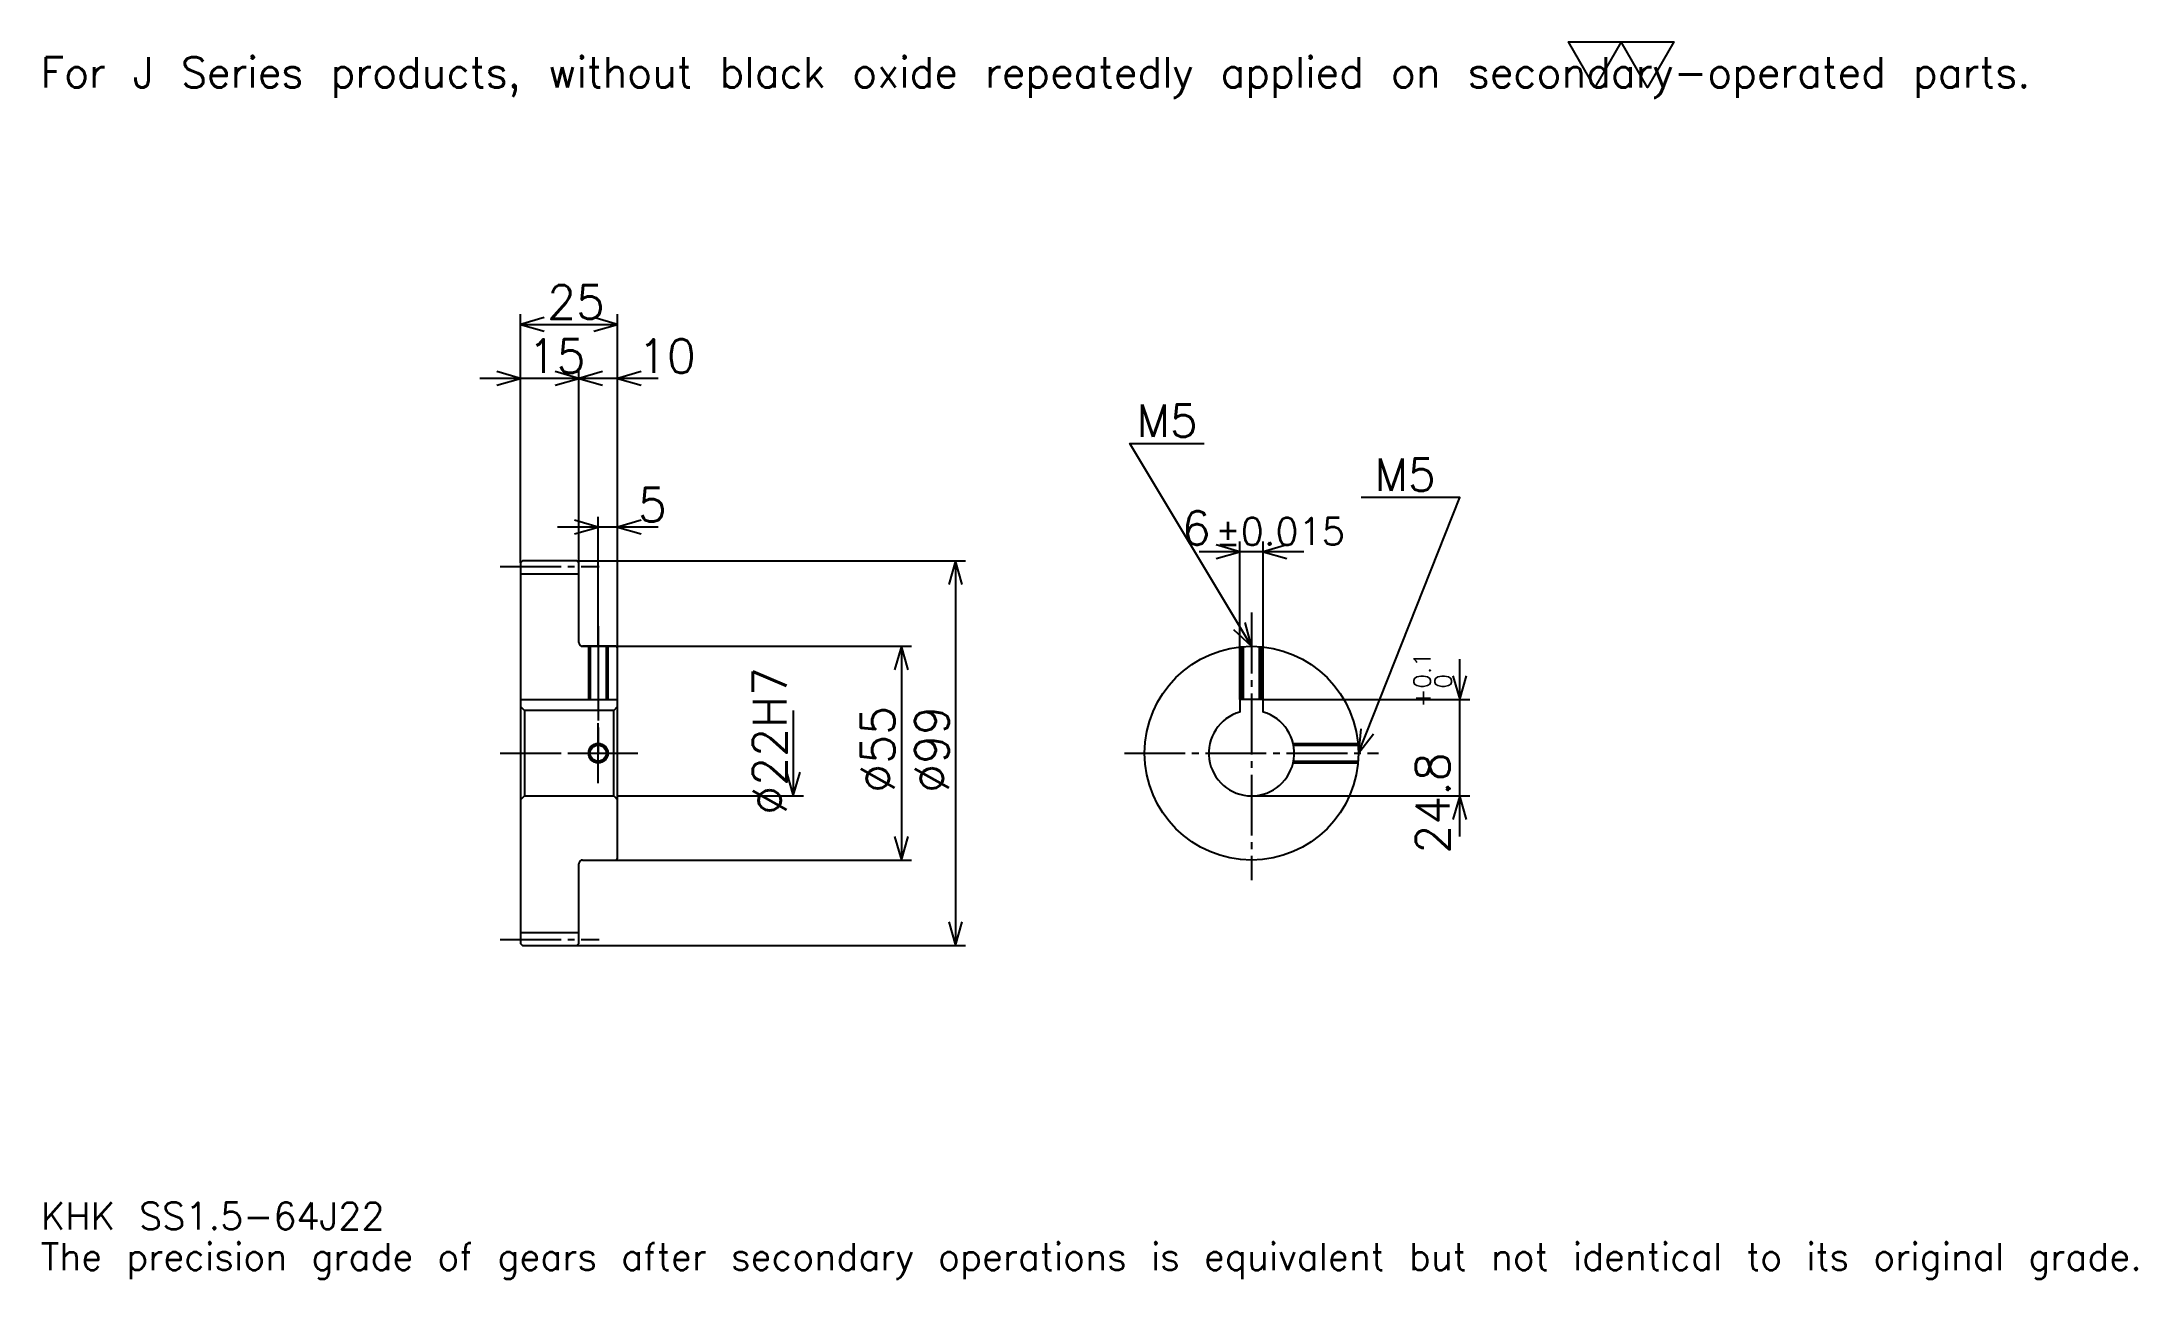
# Model space of a CAD drawing. Extents: x 18 to 557, y 6 to 325.
import ezdxf

# ---------------------------------------------------------------- set-up
doc = ezdxf.new("R2010")
doc.units = 0
doc.linetypes.add('DASHDOT', pattern=[20.869564, 15.652174, -1.73913, 1.73913, -1.73913])
doc.layers.get('0').update_dxf_attribs({"linetype": 'CONTINUOUS'})
doc.layers.add('DASHDOT', color=6, linetype='DASHDOT')
doc.styles.add('KANJI', font='TXT', dxfattribs={"bigfont": 'BIGFONT'})

msp = doc.modelspace()

# ---------------------------------------------------------------- linework, layer by layer
at = {"color": 5}
for p, q in [((140.869568, 191.239136), (140.869568, 254.717407)), ((165.869568, 191.239136), (165.869568, 254.717407)), ((140.869568, 252.108704), (165.869568, 252.108704)), ((166.304352, 238.195648), (130.434784, 238.195648)), ((176.304352, 238.195648), (145.434784, 238.195648)), ((155.869568, 191.239136), (155.869568, 240.804352)), ((176.304352, 199.934784), (150.434784, 199.934784)), ((160.869568, 191.239136), (160.869568, 202.543488)), ((326.021729, 155.539139), (326.021729, 196.195663)), ((332.021729, 155.539139), (332.021729, 196.195663)), ((140.869568, 190.739136), (140.869568, 191.239136)), ((155.369568, 191.239136), (165.869568, 191.239136)), ((155.869568, 190.739136), (155.869568, 191.239136)), ((160.869568, 169.239136), (160.869568, 191.239136)), ((160.869568, 169.239136), (160.869568, 191.239136)), ((165.869568, 191.239136), (255.434784, 191.239136)), ((165.869568, 168.739136), (165.869568, 191.239136)), ((252.82608, 191.239136), (252.82608, 92.239136)), ((342.456543, 193.58696), (315.586975, 193.58696)), ((156.869568, 169.239136), (165.869568, 169.239136)), ((165.869568, 169.239136), (241.521744, 169.239136)), ((238.913055, 169.239136), (238.913055, 114.239136)), ((382.608704, 120.304352), (382.608704, 165.973923)), ((211.08696, 152.739136), (211.08696, 130.739136)), ((332.021729, 155.539139), (385.217407, 155.539139)), ((165.869568, 130.739136), (213.695648, 130.739136)), ((329.021729, 130.739136), (385.217407, 130.739136)), ((156.869568, 114.239136), (165.869568, 114.239136)), ((165.869568, 114.239136), (241.521744, 114.239136)), ((155.369568, 92.239136), (165.869568, 92.239136)), ((165.869568, 92.239136), (255.434784, 92.239136))]:
    msp.add_line(p, q, dxfattribs=at)
at = {"color": 4}
for p, q in [((140.869568, 187.864136), (155.869568, 187.864136)), ((140.869568, 155.539139), (165.869568, 155.539139)), ((141.869568, 152.739136), (141.869568, 130.739136)), ((164.869568, 152.739136), (165.869568, 153.739136)), ((164.869568, 130.739136), (165.869568, 129.739136)), ((140.869568, 95.614136), (155.869568, 95.614136))]:
    msp.add_line(p, q, dxfattribs=at)
at = {"color": 7}
msp.add_lwpolyline([(417.391296, 313.043488), (410.608673, 324.800018), (437.739136, 324.800018), (430.956512, 313.043488), (424.17392, 324.800018), (417.391296, 313.043488)], dxfattribs=at)
at = {"color": 5}
for points in [[(146.956528, 253.847839), (140.869568, 252.108704), (146.956528, 250.369568)], [(159.782608, 250.369568), (165.869568, 252.108704), (159.782608, 253.847839)], [(134.782608, 236.456528), (140.869568, 238.195648), (134.782608, 239.934784)], [(149.782608, 236.456528), (155.869568, 238.195648), (149.782608, 239.934784)], [(161.956528, 239.934784), (155.869568, 238.195648), (161.956528, 236.456528)], [(171.956528, 239.934784), (165.869568, 238.195648), (171.956528, 236.456528)], [(329.021729, 169.239136), (297.717407, 221.413055), (316.847839, 221.413055)], [(356.521729, 141.739136), (382.608704, 207.5), (357.217407, 207.5)], [(154.782608, 198.195648), (160.869568, 199.934784), (154.782608, 201.67392)], [(171.956528, 201.67392), (165.869568, 199.934784), (171.956528, 198.195648)], [(319.934784, 191.847839), (326.021729, 193.58696), (319.934784, 195.326096)], [(338.108704, 195.326096), (332.021729, 193.58696), (338.108704, 191.847839)], [(254.565216, 185.152176), (252.82608, 191.239136), (251.08696, 185.152176)], [(324.398743, 173.563889), (329.021729, 169.239136), (327.381317, 175.353424)], [(240.652176, 163.152176), (238.913055, 169.239136), (237.17392, 163.152176)], [(380.869568, 161.626099), (382.608704, 155.539139), (384.347839, 161.626099)], [(357.149658, 148.038452), (356.521729, 141.739136), (360.382812, 146.755875)], [(209.347839, 136.826096), (211.08696, 130.739136), (212.82608, 136.826096)], [(384.347839, 124.652176), (382.608704, 130.739136), (380.869568, 124.652176)], [(237.17392, 120.326096), (238.913055, 114.239136), (240.652176, 120.326096)], [(251.08696, 98.326096), (252.82608, 92.239136), (254.565216, 98.326096)]]:
    msp.add_lwpolyline(points, dxfattribs=at)
at = {"color": 4}
for points in [[(155.869568, 170.239136), (155.869568, 190.739136), (155.369568, 191.239136), (141.369568, 191.239136), (140.869568, 190.739136), (140.869568, 129.739136)], [(156.869568, 114.239136), (165.369568, 114.239136), (165.869568, 114.739136), (165.869568, 168.739136), (165.369568, 169.239136), (156.869568, 169.239136)], [(158.369568, 169.239136), (158.369568, 155.539139)], [(158.804565, 169.239136), (158.804565, 155.539139)], [(162.93457, 169.239136), (162.93457, 155.539139)], [(163.369568, 169.239136), (163.369568, 155.539139)], [(326.521729, 155.539139), (326.521729, 169.125259)], [(326.956726, 155.539139), (326.956726, 169.161499)], [(331.086731, 155.539139), (331.086731, 169.161499)], [(331.521729, 155.539139), (331.521729, 169.125259)], [(140.869568, 129.739136), (141.869568, 130.739136), (164.869568, 130.739136), (164.869568, 152.739136), (141.869568, 152.739136), (140.869568, 153.739136)], [(332.021729, 152.322144), (332.021729, 155.539139), (326.021729, 155.539139), (326.021729, 152.322144)], [(339.733887, 144.239136), (356.407867, 144.239136)], [(339.826172, 143.804138), (356.444092, 143.804138)], [(339.733887, 139.239136), (356.407867, 139.239136)], [(339.826172, 139.674133), (356.444092, 139.674133)], [(140.869568, 129.739136), (140.869568, 92.739136), (141.369568, 92.239136), (155.369568, 92.239136), (155.869568, 92.739136), (155.869568, 113.239136)]]:
    msp.add_lwpolyline(points, dxfattribs=at)
for centre, radius in [((329.021729, 141.739136), 27.5), ((160.869568, 141.739136), 2.065)]:
    msp.add_circle(centre, radius, dxfattribs=at)
at = {"color": 7}
msp.add_circle((160.869568, 141.739136), 2.5, dxfattribs=at)
at = {"color": 4}
for centre, radius, start, end in [((156.869568, 170.239136), 1, 180, 270), ((329.021729, 141.739136), 11, 105.82662089, 74.17337911), ((156.869568, 113.239136), 1, 90, 180)]:
    msp.add_arc(centre, radius, start, end, dxfattribs=at)
at = {"layer": 'DASHDOT', "color": 7}
for p, q in [((135.652176, 189.739136), (161.08696, 189.739136)), ((329.021729, 177.934784), (329.021729, 109.021744)), ((160.869568, 169.239136), (160.869568, 141.739136)), ((135.652176, 141.739136), (171.08696, 141.739136)), ((296.304352, 141.739136), (361.739136, 141.739136)), ((135.652176, 93.739136), (161.08696, 93.739136))]:
    msp.add_line(p, q, dxfattribs=at)
for points in [[(160.869568, 174.456528), (160.869568, 150.321747)], [(160.869568, 134.021744), (160.869568, 149.456528)], [(153.152176, 141.739136), (168.58696, 141.739136)]]:
    msp.add_lwpolyline(points, dxfattribs=at)

# ---------------------------------------------------------------- texts
at = {"color": 7, "style": 'KANJI'}
for s, height, p in [('For J Series products, without black oxide repeatedly applied on secondary-operated parts.', 7.826087, (17.391304, 313.043488)), ('25', 8.695652, (147.717392, 253.5)), ('15', 8.695652, (142.717392, 239.58696)), ('10', 8.695652, (171.08696, 239.58696)), ('M5', 8.347826, (299.456543, 223.152176)), ('M5', 8.347826, (360.695679, 209.239136)), ('5', 8.695652, (171.08696, 201.326096)), ('6', 8.695652, (311.072205, 195.326096)), ('%%p0.015', 6.956522, (319.67981, 195.326096)), ('KHK SS1.5-64J22', 6.956522, (17.391304, 19.130434)), ('The precision grade of gears after secondary operations is equivalent but not identical to its original grade.', 6.956522, (17.391304, 8.695652))]:
    msp.add_text(s, height=height, dxfattribs=at).set_placement(p)
for s, height, p in [('%%c22H7', 8.695652, (209.347839, 125.869568)), ('0.1', 4.347826, (375.130432, 158.372498)), ('+', 4.347826, (375.130432, 153.502945)), ('0', 4.347826, (380.521729, 158.372498)), ('%%c55', 8.695652, (237.17392, 131.521744)), ('%%c99', 8.695652, (251.08696, 131.521744)), ('24.8', 8.695652, (380, 115.864716))]:
    msp.add_text(s, height=height, rotation=90, dxfattribs=at).set_placement(p)

doc.saveas('drawing.dxf')
